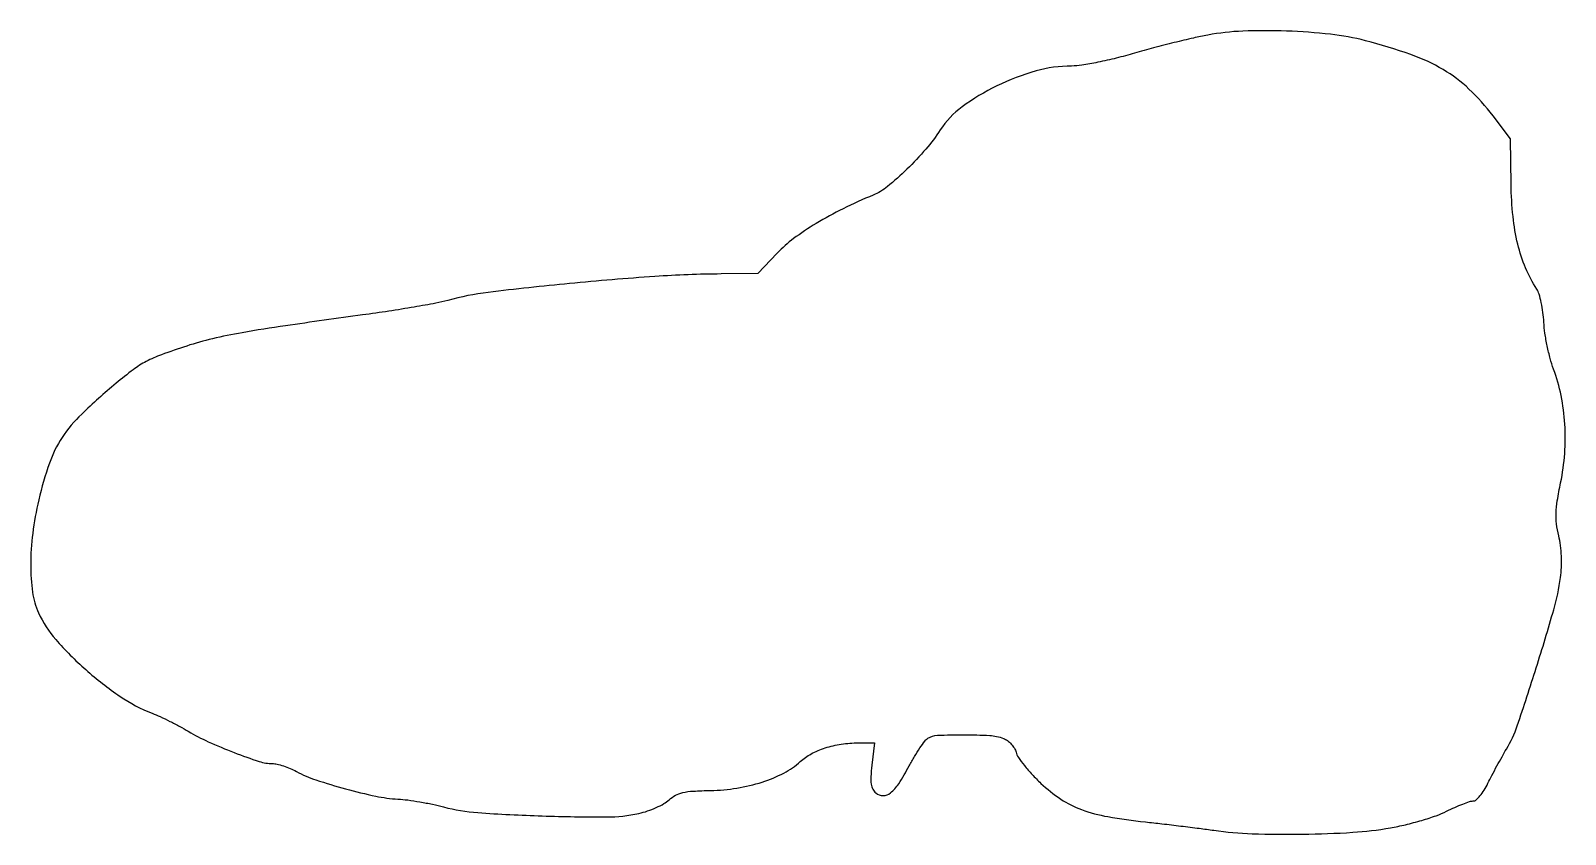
# Model space of a CAD drawing. Extents: x 0 to 370, y 1 to 195.
import ezdxf

# ---------------------------------------------------------------- set-up
doc = ezdxf.new("R2010")
doc.units = 0

msp = doc.modelspace()

# ---------------------------------------------------------------- linework, layer by layer
msp.add_lwpolyline([(283.5, 193.455868, 0.010726), (280.078378, 192.745029, 0.004328), (275.439114, 191.634562, 0.00428), (270.463864, 190.352719, 0.005416), (265.888473, 189.078794, -0.010198), (261.493338, 187.900231, -0.010259), (257.062473, 186.904396, -0.010119), (253.168254, 186.194473, -0.040042), (250.743808, 186, 0.069257), (242.160181, 184.805309, 0.044118), (232.725265, 181.20254, 0.044743), (224.356046, 176.15876, 0.091098), (219.100723, 170.599526, -0.03443), (215.653976, 166.012855, -0.021754), (211.056149, 161.143987, -0.020946), (206.388343, 156.978152, -0.074044), (202.949288, 154.921676, 0.017132), (195.698375, 151.63677, 0.021116), (189.190793, 148.065926, 0.023329), (183.764459, 144.426899, 0.044664), (179.847777, 140.945304), (175.195554, 136), (166.347777, 135.924156, 0.014917), (150.391249, 135.311065, 0.007041), (129.847955, 133.616153, 0.00585), (110.233126, 131.487505, 0.038036), (100.5, 129.556674, -0.021442), (97.639068, 128.889843, -0.004158), (92.415625, 127.951198, -0.004414), (86.300827, 126.960268, -0.004066), (80, 126.048568, 0.00164), (61.403292, 123.449762, 0.008123), (50.968542, 121.783224, 0.014271), (43.81233, 120.309043, 0.02096), (37.628823, 118.573634, 0.008627), (31.529805, 116.465599, 0.033862), (27.893419, 114.851571, 0.038813), (24.755853, 112.871262, 0.013921), (20.604257, 109.592636, 0.017166), (12.346436, 102.19344, 0.05528), (7.627425, 96.538315, 0.062509), (4.572266, 90.373457, 0.026549), (2.000478, 81.50205, 0.025334), (0.54935, 73.455256, 0.031453), (0.056295, 65.865928, 0.035125), (0.506873, 59.272326, 0.072057), (1.946345, 54.309691, 0.073452), (6.09943, 47.870348, 0.031801), (13.311089, 40.624624, 0.031774), (21.61261, 34.173172, 0.056237), (29.276548, 30.136716, -0.014677), (31.2177, 29.311979, -0.007698), (33.584322, 28.178948, -0.00765), (35.976169, 26.942217, -0.011645), (38.010504, 25.788771, 0.028392), (42.812172, 23.27483, 0.014703), (49.062009, 20.660817, 0.01232), (55.102063, 18.50994, 0.079533), (58.287638, 18, -0.058024), (59.390396, 17.871595, -0.021174), (60.905909, 17.445341, -0.02066), (62.539259, 16.834583, -0.023219), (64.052589, 16.111801, 0.042147), (68.763439, 14.076835, 0.014427), (75.887287, 11.914715, 0.014572), (83.174492, 10.157067, 0.038316), (88.5, 9.455732, -0.019335), (90.843324, 9.237147, -0.009604), (93.79375, 8.788574, -0.009517), (96.837979, 8.205881, -0.013782), (99.5, 7.56651, 0.048815), (107.719329, 6.191724, 0.00876), (123.252293, 5.40419, 0.008387), (138.798678, 5.149741, 0.055069), (146.532758, 6.007341, 0.027188), (148.601191, 6.590554, 0.023207), (150.709143, 7.421739, 0.02386), (152.557317, 8.359868, 0.059262), (153.77609, 9.259373, -0.06638), (155.312811, 10.360223, -0.06656), (157.082911, 11.018693, -0.041453), (159.595578, 11.373685, -0.010134), (163.776492, 11.529396, 0.035573), (170.129535, 12.090395, 0.038041), (176.193907, 13.543874, 0.04105), (181.457344, 15.727989, 0.06811), (185.386274, 18.482182, -0.065015), (188.010701, 20.346141, -0.044017), (191.394406, 21.775702, -0.040794), (195.274749, 22.685149, -0.036826), (199.387681, 22.994423), (203.275363, 23), (202.642834, 17.618168, 0.013815), (202.393565, 14.836242, 0.05059), (202.463113, 13.070126, 0.082872), (202.847202, 11.853588, 0.102074), (203.588975, 10.926157, 0.176071), (205.337798, 10.299345, 0.170891), (207.106818, 10.930939, 0.080051), (209.089429, 13.148141, 0.019045), (211.608521, 17.430325, -0.011301), (212.90066, 19.706757, -0.013874), (214.212661, 21.769, -0.012338), (215.396176, 23.430185, -0.090895), (216.108521, 24.088231, -0.130763), (218.445073, 24.822428, -0.011311), (224.74313, 24.959625, -0.01407), (231.002924, 24.778174, -0.076701), (234.308189, 24.072926, -0.06778), (235.285837, 23.540517, -0.049288), (236.207712, 22.711316, -0.049728), (236.939881, 21.72876, -0.073914), (237.350532, 20.739506, 0.089147), (237.910632, 19.497742, 0.01804), (239.356211, 17.546542, 0.018504), (241.228, 15.371975, 0.01639), (243.330271, 13.248966, 0.044003), (248.126763, 9.452208, 0.05705), (253.129732, 6.925622, 0.045183), (259.432963, 5.226051, 0.016966), (268.5, 3.956283, -0.002503), (272.492276, 3.514488, -0.001671), (277.059375, 2.970459, -0.001682), (281.484183, 2.413261, -0.003303), (285, 1.934871, 0.026856), (294.205551, 1.121336, 0.012093), (306.337677, 0.996841, 0.012078), (318.43144, 1.457572, 0.027611), (327.492062, 2.526577, 0.015694), (331.159221, 3.285367, 0.012785), (335.033714, 4.320177, 0.012984), (338.554357, 5.457755, 0.032644), (341.032845, 6.516644, -0.011187), (343.018116, 7.467453, -0.013365), (344.930586, 8.270514, -0.012144), (346.566676, 8.861314, -0.080736), (347.419962, 9, 0.183536), (348.125806, 9.268127, 0.037003), (349.077829, 10.248438, 0.034575), (350.074945, 11.622738, 0.026331), (350.976411, 13.25, -0.006866), (351.942878, 15.166973, -0.004073), (353.144781, 17.426563, -0.004075), (354.380584, 19.661267, -0.007004), (355.451289, 21.5, 0.053525), (358.064753, 27.133455, 0.005511), (362.63158, 41.082336, 0.006546), (366.8415, 55.073326, 0.035644), (368.473965, 62.810699, 0.025275), (368.685852, 65.264492, 0.019961), (368.674337, 67.92978, 0.020128), (368.452073, 70.554196, 0.027684), (368.028102, 72.882857, -0.028463), (367.513892, 75.732322, -0.0397), (367.404478, 78.319243, -0.031211), (367.703982, 81.319686, -0.010698), (368.500607, 85.617217, 0.033028), (369.486558, 92.682703, 0.033703), (369.523662, 99.768447, 0.034531), (368.619248, 106.623321, 0.039106), (366.796732, 113, -0.023832), (365.990805, 115.525457, -0.014361), (365.266287, 118.584884, -0.014371), (364.719897, 121.673888, -0.024308), (364.463523, 124.288966, 0.020411), (364.249043, 126.667412, 0.020247), (363.841011, 129.026914, 0.02059), (363.316529, 131.056374, 0.070521), (362.743935, 132.288966, -0.045308), (360.068294, 137.36457, -0.038654), (358.180026, 143.114295, -0.034154), (357.029013, 149.749412, -0.022373), (356.573187, 157.5), (356.419117, 168.5), (352.236281, 174, 0.040662), (346.431583, 180.467062, 0.056559), (340.218988, 185.141512, 0.04847), (332.402403, 188.775522, 0.021446), (321.5, 192.093568, 0.035307), (313.074873, 193.643799, 0.018889), (302.514924, 194.422504, 0.018891), (291.945983, 194.401969, 0.035932)], format="xyb", close=True)

doc.saveas('drawing.dxf')
